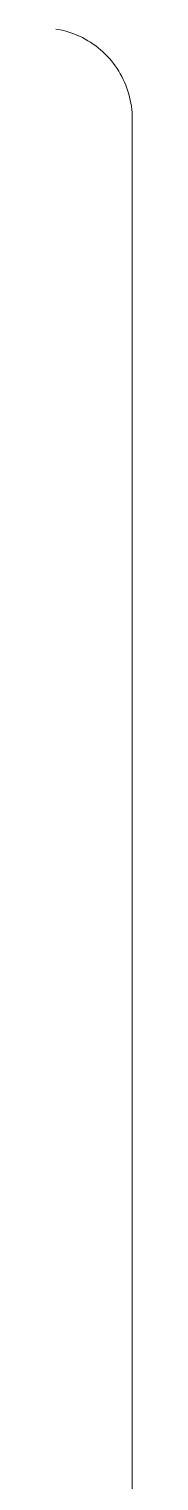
# Model space of a CAD drawing. Header units: inches. Extents: x -10 to 169, y -3 to 129.
# Drawn here: x 68.23 to 68.56, y 50.23 to 56.49 of the extents above; entities that cross this region are included whole.
import ezdxf

# ---------------------------------------------------------------- set-up
doc = ezdxf.new("R2010")
doc.units = ezdxf.units.IN
doc.layers.add('ZANO_R', color=7, linetype='Continuous', lineweight=0)

msp = doc.modelspace()

# ---------------------------------------------------------------- linework, layer by layer
at = {"layer": 'ZANO_R'}
for p, q in [((68.2331, 56.49193), (68.24642, 56.48958)), ((68.24642, 56.48958), (68.25965, 56.48678)), ((68.25965, 56.48678), (68.27277, 56.48352)), ((68.27277, 56.48352), (68.28578, 56.47982)), ((68.28578, 56.47982), (68.29865, 56.47566)), ((68.29865, 56.47566), (68.31137, 56.47107)), ((68.31137, 56.47107), (68.32392, 56.46604)), ((68.32392, 56.46604), (68.3363, 56.46059)), ((68.3363, 56.46059), (68.34848, 56.45471)), ((68.34848, 56.45471), (68.36044, 56.44841)), ((68.36044, 56.44841), (68.37219, 56.44171)), ((68.37219, 56.44171), (68.38369, 56.4346)), ((68.38369, 56.4346), (68.39495, 56.4271)), ((68.39495, 56.4271), (68.40594, 56.41922)), ((68.40594, 56.41922), (68.41665, 56.41097)), ((68.41665, 56.41097), (68.42707, 56.40235)), ((68.42707, 56.40235), (68.43719, 56.39338)), ((68.43719, 56.39338), (68.447, 56.38406)), ((68.447, 56.38406), (68.45647, 56.37442)), ((68.45647, 56.37442), (68.46561, 56.36445)), ((68.46561, 56.36445), (68.4744, 56.35417)), ((68.4744, 56.35417), (68.48284, 56.3436)), ((68.48284, 56.3436), (68.4909, 56.33274)), ((68.4909, 56.33274), (68.49858, 56.32161)), ((68.49858, 56.32161), (68.50588, 56.31023)), ((68.50588, 56.31023), (68.51278, 56.29859)), ((68.51278, 56.29859), (68.51927, 56.28673)), ((68.51927, 56.28673), (68.52536, 56.27465)), ((68.52536, 56.27465), (68.53102, 56.26237)), ((68.53102, 56.26237), (68.53625, 56.2499)), ((68.53625, 56.2499), (68.54106, 56.23726)), ((68.54106, 56.23726), (68.54542, 56.22446)), ((68.54542, 56.22446), (68.54935, 56.21152)), ((68.54935, 56.21152), (68.55282, 56.19845)), ((68.55282, 56.19845), (68.55584, 56.18527)), ((68.55584, 56.18527), (68.55841, 56.17199)), ((68.55841, 56.17199), (68.56052, 56.15863)), ((68.56052, 56.15863), (68.56216, 56.14521)), ((68.56216, 56.14521), (68.56335, 56.13174)), ((68.56335, 56.13174), (68.56407, 56.11824)), ((68.56407, 56.11824), (68.56432, 56.10471)), ((68.56432, 49.85412), (68.56432, 56.10471))]:
    msp.add_line(p, q, dxfattribs=at)

doc.saveas('drawing.dxf')
